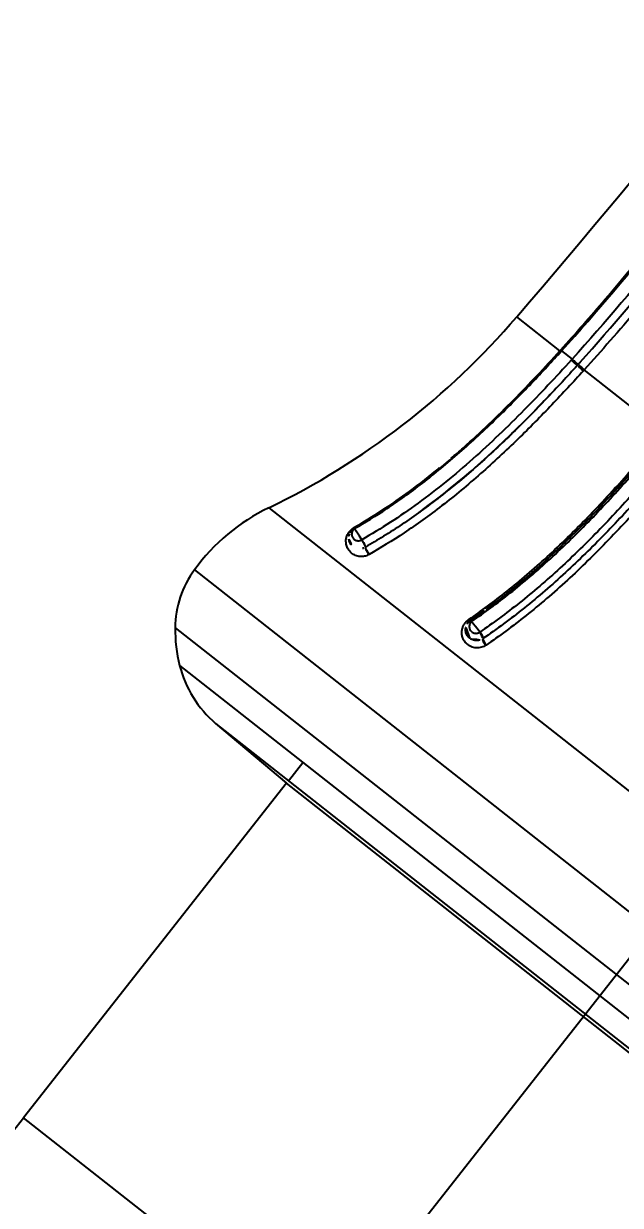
# Model space of a CAD drawing. Header units: millimetres. Extents: x 1145859089 to 1147511753, y -1047484727 to -1047247487.
# Drawn here: x 1146333692.7 to 1146333719.6, y -1047434144.1 to -1047434090.9 of the extents above; entities that cross this region are included whole.
import ezdxf
from ezdxf.xclip import XClip

# ---------------------------------------------------------------- set-up
doc = ezdxf.new("R2010")
doc.units = ezdxf.units.MM
doc.header["$LTSCALE"] = 100
doc.header["$MEASUREMENT"] = 0
doc.header["$XCLIPFRAME"] = 2
doc.linetypes.add('단지배치도$0$CENTER', pattern=[31, 30, -0.5, 0, -0.5])
doc.layers.get('0').update_dxf_attribs({"linetype": 'CONTINUOUS'})
for name, color, linetype in [('XREF', 135, 'CONTINUOUS'), ('단지배치도$0$S240910', 33, 'CONTINUOUS'), ('단지배치도$0$W240910', 135, 'CONTINUOUS')]:
    doc.layers.add(name, color=color, linetype=linetype)
doc.styles.add('단지배치도$0$WS1', font='romans.shx', dxfattribs={"width": 0.8, "bigfont": 'whgtxt.shx'})

# ---------------------------------------------------------------- blocks, each defined once
blk = doc.blocks.new('단지배치도$0$zw$9902')
at = {"layer": '단지배치도$0$W240910', "linetype": '단지배치도$0$CENTER', "ltscale": 20}
blk.add_line((65032.429, -62781.318), (65324.196, -62410.297), dxfattribs=at)
at = {"layer": '단지배치도$0$W240910', "linetype": 'ByBlock', "ltscale": 20}
for p, q in [((65043.224, -62736.276), (65041.277, -62734.746)), ((65043.25, -62736.245), (65043.223, -62736.276)), ((65043.223, -62736.276), (65043.265, -62736.263)), ((65043.294, -62736.278), (65043.771, -62736.653)), ((65043.772, -62736.653), (65043.735, -62736.694)), ((65044.041, -62736.894), (65044.005, -62736.935)), ((65047.895, -62739.95), (65044.316, -62737.135)), ((65030.107, -62743.346), (65069.878, -62774.622)), ((65026.761, -62746.144), (65067.947, -62778.532)), ((65025.895, -62748.744), (65065.625, -62779.987)), ((65026.094, -62750.444), (65063.926, -62780.195)), ((65027.715, -62753.052), (65061.009, -62779.234)), ((65027.715, -62753.052), (65030.909, -62755.75)), ((65030.999, -62755.635), (65031.647, -62754.811)), ((65030.909, -62755.75), (65019.066, -62770.809)), ((65057.635, -62776.767), (65030.909, -62755.75)), ((65045.792, -62791.826), (65019.066, -62770.809))]:
    blk.add_line(p, q, dxfattribs=at)
for centre, radius, start, end in [((64653.249, -62401.901), 511.226, 319.37748, 325.74154), ((65015.116, -62712.32), 34.458, 295.788, 319.3968), ((65034.21, -62744.684), 0.5, 160.5371, 188.9068), ((65034.21, -62744.684), 0.5, 188.9068, 263.2842), ((65034.21, -62744.684), 0.5, 160.3669, 160.5371), ((65034.21, -62744.684), 0.5, 140.7333, 157.6273), ((65034.21, -62744.684), 0.5, 140.4092, 140.7333), ((65034.21, -62744.684), 0.5, 125.894, 137.6814), ((65034.21, -62744.684), 0.5, 119.7618, 125.8479), ((65034.21, -62744.684), 0.5, 283.6583, 299.7672), ((65032.562, -62748.823), 6.672, 179.3121, 194.0621), ((65001.773, -62757.21), 22, 231.8188, 321.8188)]:
    blk.add_arc(centre, radius, start, end, dxfattribs=at)
for points, knots in [([(65077.11, -62690.808), (65075.234, -62693.376), (65072.871, -62696.679), (65066.754, -62705.356), (65064.559, -62708.452), (65060.133, -62714.613), (65057.908, -62717.681), (65051.263, -62726.626), (65047.779, -62731.048), (65044.522, -62734.855), (65043.899, -62735.564), (65043.265, -62736.264)], [0, 0, 0, 0, 0.29037, 0.29037, 0.452016, 0.452016, 0.613615, 0.613615, 0.92715, 0.92715, 1, 1, 1, 1]), ([(65043.294, -62736.277), (65044.883, -62734.525), (65047.915, -62730.895), (65052.274, -62725.31), (65056.515, -62719.639), (65060.681, -62713.913), (65064.466, -62708.634), (65067.881, -62703.814), (65071.961, -62698.016), (65075.042, -62693.682), (65077.125, -62690.828)], [0, 0, 0, 0, 0.00709365, 0.01418549, 0.02127669, 0.02836779, 0.03545818, 0.0407762, 0.04609378, 0.05672761, 0.05672761, 0.05672761, 0.05672761]), ([(65077.602, -62691.203), (65076.392, -62692.859), (65073.774, -62696.503), (65069.78, -62702.162), (65065.571, -62708.13), (65061.318, -62714.062), (65057.028, -62719.964), (65052.662, -62725.806), (65048.282, -62731.404), (65045.278, -62734.991), (65043.773, -62736.653)], [0, 0, 0, 0, 0.108757, 0.237507, 0.366257, 0.495006, 0.623756, 0.752506, 0.881256, 1, 1, 1, 1]), ([(65044.12, -62736.802), (65045.601, -62735.164), (65048.581, -62731.596), (65052.665, -62726.381), (65055.317, -62722.849), (65056.499, -62721.256)], [44.832449, 44.832449, 44.832449, 44.832449, 52.664751, 61.311416, 68.359449, 68.359449, 68.359449, 68.359449]), ([(65043.25, -62736.245), (65043.933, -62735.492), (65045.397, -62733.818), (65047.581, -62731.172), (65049.764, -62728.431), (65051.173, -62726.616), (65051.835, -62725.75)], [0, 0, 0, 0, 0.0537425, 0.1174928, 0.1812431, 0.2389383, 0.2389383, 0.2389383, 0.2389383]), ([(65033.962, -62744.25), (65034.463, -62743.963), (65035.499, -62743.323), (65037.174, -62742.111), (65038.844, -62740.721), (65040.446, -62739.226), (65041.945, -62737.701), (65042.838, -62736.734), (65043.265, -62736.264)], [0, 0, 0, 0, 0.1666667, 0.3333333, 0.5, 0.6666667, 0.8333333, 0.999986, 0.999986, 0.999986, 0.999986]), ([(65043.294, -62736.277), (65043.288, -62736.274), (65043.278, -62736.267), (65043.269, -62736.263), (65043.265, -62736.263), (65043.272, -62736.265)], [0, 0, 0, 0, 0.3333333, 0.6666667, 0.9999991, 0.9999991, 0.9999991, 0.9999991]), ([(65033.989, -62744.265), (65034.442, -62744.011), (65035.402, -62743.43), (65037.02, -62742.275), (65038.698, -62740.887), (65040.385, -62739.326), (65041.977, -62737.713), (65042.874, -62736.741), (65043.294, -62736.277)], [0, 0, 0, 0, 0.166667, 0.333333, 0.5, 0.666667, 0.833333, 1, 1, 1, 1]), ([(65043.735, -62736.694), (65043.041, -62737.457), (65041.598, -62738.993), (65039.321, -62741.18), (65036.9, -62743.16), (65035.17, -62744.287), (65034.292, -62744.79)], [0, 0, 0, 0, 0.245015, 0.500016, 0.755017, 1, 1, 1, 1]), ([(65043.272, -62736.265), (65042.584, -62737.013), (65041.164, -62738.525), (65038.925, -62740.681), (65037.163, -62742.125), (65036.161, -62742.842), (65036, -62742.949)], [20.729381, 20.729381, 20.729381, 20.729381, 43.949981, 68.22711, 92.504239, 97.000089, 97.000089, 97.000089, 97.000089]), ([(65038.325, -62741.114), (65038.511, -62740.961), (65039.477, -62740.119), (65041.129, -62738.529), (65042.545, -62737.024), (65043.223, -62736.276)], [0.4410697, 0.4410697, 0.4410697, 0.4410697, 0.4999907, 0.7550453, 1, 1, 1, 1]), ([(65043.735, -62736.694), (65043.768, -62736.728), (65043.91, -62736.858), (65044.003, -62736.937), (65044.004, -62736.935)], [2.232891, 2.232891, 2.232891, 2.232891, 7.283615, 12.333504, 12.333504, 12.333504, 12.333504]), ([(65044.004, -62736.935), (65043.554, -62737.431), (65042.629, -62738.436), (65041.121, -62739.968), (65039.533, -62741.45), (65037.83, -62742.87), (65036.1, -62744.126), (65034.997, -62744.808), (65034.457, -62745.116)], [0, 0, 0, 0, 0.166667, 0.333333, 0.5, 0.666667, 0.833333, 1, 1, 1, 1]), ([(65044.276, -62737.178), (65043.82, -62737.683), (65042.871, -62738.708), (65041.361, -62740.239), (65039.659, -62741.829), (65037.9, -62743.286), (65036.188, -62744.512), (65035.132, -62745.159), (65034.625, -62745.447)], [0, 0, 0, 0, 0.166667, 0.333333, 0.5, 0.666667, 0.833333, 1, 1, 1, 1]), ([(65044.276, -62737.178), (65044.242, -62737.146), (65044.1, -62737.015), (65044.006, -62736.935), (65044.006, -62736.937)], [2.121431, 2.121431, 2.121431, 2.121431, 6.936571, 11.749379, 11.749379, 11.749379, 11.749379]), ([(65044.315, -62737.134), (65044.311, -62737.14), (65044.303, -62737.149), (65044.291, -62737.165), (65044.281, -62737.173), (65044.276, -62737.178)], [0, 0, 0, 0, 0.333333, 0.666667, 1, 1, 1, 1]), ([(65036.887, -62743.546), (65036.936, -62743.512), (65038.71, -62742.225), (65040.757, -62740.359), (65042.649, -62738.392), (65043.037, -62737.98)], [2.160675, 2.160675, 2.160675, 2.160675, 2.393834, 10.752941, 12.935944, 12.935944, 12.935944, 12.935944]), ([(65033.942, -62744.239), (65034.811, -62743.742), (65036.129, -62742.879), (65037.368, -62741.914), (65037.803, -62741.537)], [0, 0, 0, 0, 0.244936, 0.3860853, 0.3860853, 0.3860853, 0.3860853]), ([(65034.625, -62745.447), (65034.602, -62745.461), (65034.552, -62745.487), (65034.465, -62745.519), (65034.37, -62745.539), (65034.269, -62745.544), (65034.166, -62745.536), (65034.064, -62745.513), (65033.967, -62745.473), (65033.875, -62745.42), (65033.79, -62745.348), (65033.715, -62745.261), (65033.653, -62745.164), (65033.617, -62745.067), (65033.594, -62744.979), (65033.587, -62744.898), (65033.58, -62744.824), (65033.585, -62744.755), (65033.6, -62744.691), (65033.625, -62744.62), (65033.659, -62744.54), (65033.7, -62744.465), (65033.751, -62744.396), (65033.811, -62744.334), (65033.878, -62744.281), (65033.921, -62744.252), (65033.942, -62744.239)], [0, 0, 0, 0, 0.041667, 0.083333, 0.125, 0.166667, 0.208333, 0.25, 0.291667, 0.333333, 0.375, 0.416667, 0.458333, 0.5, 0.541667, 0.583333, 0.625, 0.666667, 0.708333, 0.75, 0.791667, 0.833333, 0.875, 0.916667, 0.958333, 1, 1, 1, 1]), ([(65033.754, -62744.476), (65033.76, -62744.463), (65033.777, -62744.431), (65033.801, -62744.397), (65033.816, -62744.378)], [5.4725566, 5.4725566, 5.4725566, 5.4725566, 5.6426226, 5.8624076, 5.8624076, 5.8624076, 5.8624076]), ([(65034.292, -62744.79), (65034.278, -62744.797), (65034.249, -62744.81), (65034.201, -62744.822), (65034.145, -62744.831), (65034.094, -62744.824), (65034.04, -62744.813), (65033.99, -62744.791), (65033.944, -62744.761), (65033.904, -62744.72), (65033.875, -62744.666), (65033.85, -62744.608), (65033.84, -62744.551), (65033.84, -62744.5), (65033.849, -62744.451), (65033.864, -62744.406), (65033.885, -62744.364), (65033.914, -62744.325), (65033.949, -62744.293), (65033.975, -62744.274), (65033.989, -62744.265)], [0, 0, 0, 0, 0.055556, 0.111111, 0.166667, 0.222222, 0.277778, 0.333333, 0.388889, 0.444444, 0.5, 0.555556, 0.611111, 0.666667, 0.722222, 0.777778, 0.833333, 0.888889, 0.944444, 1, 1, 1, 1]), ([(65039.186, -62748.413), (65039.393, -62748.272), (65039.626, -62748.108), (65039.849, -62747.946), (65039.882, -62747.922)], [0, 0, 0, 0, 0.04545454, 0.05361264, 0.05361264, 0.05361264, 0.05361264]), ([(65039.186, -62748.413), (65039.13, -62748.452), (65039.071, -62748.513), (65039.032, -62748.581), (65039.021, -62748.597)], [0, 0, 0, 0, 0.125, 0.1618004, 0.1618004, 0.1618004, 0.1618004]), ([(65039.607, -62748.947), (65039.593, -62748.956), (65039.561, -62748.973), (65039.509, -62748.992), (65039.449, -62749.001), (65039.385, -62748.996), (65039.323, -62748.977), (65039.264, -62748.944), (65039.21, -62748.896), (65039.166, -62748.832), (65039.138, -62748.754), (65039.135, -62748.673), (65039.151, -62748.601), (65039.181, -62748.539), (65039.22, -62748.49), (65039.249, -62748.461), (65039.265, -62748.45)], [0, 0, 0, 0, 0.071429, 0.142857, 0.214286, 0.285714, 0.357143, 0.428571, 0.5, 0.571429, 0.642857, 0.714286, 0.785714, 0.857143, 0.928571, 1, 1, 1, 1]), ([(65038.976, -62748.739), (65038.967, -62748.782), (65038.963, -62748.875), (65039.009, -62749.056), (65039.103, -62749.178), (65039.175, -62749.232), (65039.193, -62749.244)], [0.2729676, 0.2729676, 0.2729676, 0.2729676, 0.375, 0.5, 0.625, 0.6605041, 0.6605041, 0.6605041, 0.6605041]), ([(65039.189, -62749.245), (65039.234, -62749.27), (65039.347, -62749.324), (65039.558, -62749.335), (65039.691, -62749.277), (65039.749, -62749.238)], [0.6605267, 0.6605267, 0.6605267, 0.6605267, 0.75, 0.875, 1, 1, 1, 1])]:
    blk.add_open_spline(points, degree=3, knots=knots, dxfattribs=at)
for points in [[(65078.225, -62691.606), (65077.002, -62693.277), (65074.454, -62696.815), (65070.138, -62702.939), (65065.78, -62709.1), (65061.868, -62714.551), (65058.321, -62719.433), (65055.056, -62723.831), (65052.041, -62727.781), (65049.261, -62731.314), (65046.685, -62734.462), (65045.083, -62736.287), (65044.315, -62737.134)], [(65043.265, -62736.263), (65043.265, -62736.263), (65043.261, -62736.256), (65043.25, -62736.245)], [(65043.272, -62736.265), (65043.265, -62736.264), (65043.265, -62736.264), (65043.265, -62736.264)], [(65043.773, -62736.653), (65043.784, -62736.665), (65043.819, -62736.698), (65043.896, -62736.769), (65043.976, -62736.84), (65044.029, -62736.886), (65044.041, -62736.894), (65044.041, -62736.893)], [(65044.123, -62736.805), (65044.095, -62736.834), (65044.068, -62736.864), (65044.041, -62736.893)], [(65044.315, -62737.134), (65044.302, -62737.122), (65044.263, -62737.085), (65044.19, -62737.017), (65044.112, -62736.948), (65044.063, -62736.906), (65044.046, -62736.893), (65044.046, -62736.893)], [(65039.114, -62748.379), (65039.674, -62747.996), (65040.823, -62747.148), (65042.654, -62745.583), (65044.473, -62743.805), (65046.242, -62741.886), (65047.354, -62740.599), (65047.895, -62739.95)], [(65039.265, -62748.45), (65039.821, -62748.071), (65040.964, -62747.232), (65042.794, -62745.673), (65044.609, -62743.899), (65046.369, -62741.987), (65047.488, -62740.691), (65048.034, -62740.037)], [(65048.498, -62740.424), (65047.947, -62741.087), (65046.818, -62742.395), (65045.046, -62744.317), (65043.223, -62746.099), (65041.396, -62747.661), (65040.2, -62748.543), (65039.607, -62748.947)], [(65048.732, -62740.627), (65048.167, -62741.305), (65047.03, -62742.636), (65045.267, -62744.541), (65043.48, -62746.285), (65041.621, -62747.889), (65040.375, -62748.81), (65039.749, -62749.238)], [(65048.967, -62740.83), (65048.406, -62741.509), (65047.254, -62742.851), (65045.409, -62744.813), (65043.562, -62746.647), (65041.683, -62748.244), (65040.483, -62749.128), (65039.893, -62749.53)], [(65046.797, -62741.357), (65044.667, -62743.799), (65042.415, -62746.088), (65039.882, -62747.922)], [(65030.108, -62743.349), (65028.779, -62743.982), (65027.618, -62744.952), (65026.76, -62746.144)], [(65033.942, -62744.239), (65033.952, -62744.248), (65033.959, -62744.252), (65033.962, -62744.251)], [(65033.917, -62744.28), (65033.881, -62744.306), (65033.849, -62744.335), (65033.823, -62744.367)], [(65033.989, -62744.265), (65033.976, -62744.253), (65033.967, -62744.247), (65033.962, -62744.25)], [(65034.292, -62744.79), (65034.306, -62744.803), (65034.339, -62744.842), (65034.394, -62744.93), (65034.44, -62745.02), (65034.464, -62745.091), (65034.463, -62745.114), (65034.457, -62745.116)], [(65034.625, -62745.447), (65034.612, -62745.434), (65034.577, -62745.391), (65034.523, -62745.307), (65034.477, -62745.216), (65034.454, -62745.148), (65034.453, -62745.122), (65034.459, -62745.12)], [(65026.76, -62746.144), (65026.207, -62746.888), (65025.898, -62747.811), (65025.89, -62748.744)], [(65039.893, -62749.53), (65039.863, -62749.551), (65039.799, -62749.589), (65039.69, -62749.63), (65039.571, -62749.653), (65039.448, -62749.656), (65039.326, -62749.638), (65039.203, -62749.596), (65039.082, -62749.525), (65038.971, -62749.424), (65038.878, -62749.292), (65038.817, -62749.134), (65038.797, -62748.967), (65038.816, -62748.808), (65038.864, -62748.667), (65038.934, -62748.549), (65039.019, -62748.453), (65039.081, -62748.402), (65039.114, -62748.379)], [(65039.186, -62748.413), (65039.078, -62748.485), (65038.996, -62748.608), (65038.976, -62748.73)], [(65039.114, -62748.379), (65039.146, -62748.408), (65039.172, -62748.421), (65039.185, -62748.414)], [(65039.265, -62748.45), (65039.23, -62748.418), (65039.2, -62748.404), (65039.186, -62748.413)], [(65038.976, -62748.73), (65038.975, -62748.733), (65038.975, -62748.736), (65038.974, -62748.74)], [(65038.982, -62748.939), (65039.008, -62749.057), (65039.077, -62749.171), (65039.189, -62749.245)], [(65039.607, -62748.947), (65039.629, -62748.968), (65039.674, -62749.019), (65039.733, -62749.116), (65039.761, -62749.198), (65039.758, -62749.231), (65039.749, -62749.238)], [(65039.893, -62749.53), (65039.871, -62749.51), (65039.824, -62749.456), (65039.764, -62749.358), (65039.735, -62749.274), (65039.741, -62749.245), (65039.751, -62749.24)], [(65026.092, -62750.444), (65026.34, -62751.45), (65026.92, -62752.377), (65027.715, -62753.052)]]:
    blk.add_open_spline(points, degree=3, dxfattribs=at)
at = {"layer": '단지배치도$0$S240910', "style": '단지배치도$0$WS1', "width": 0.8}
blk.add_text('FH:32.00', height=1200, dxfattribs=at).set_placement((60354.833, -63274.832))
blk = doc.blocks.new('단지배치도')
blk.add_blockref('단지배치도$0$zw$9902', (141034.193, 142437.157))

msp = doc.modelspace()

# ---------------------------------------------------------------- block references
at = {"layer": 'XREF'}
ref = msp.add_blockref('단지배치도', (1146127639.433662, -1047513806.462535), dxfattribs=at)
XClip(ref).set_block_clipping_path([(72982.4064819524, 34919.7593965302), (360382.4067475507, 255319.7593436702)])

doc.saveas('drawing.dxf')
